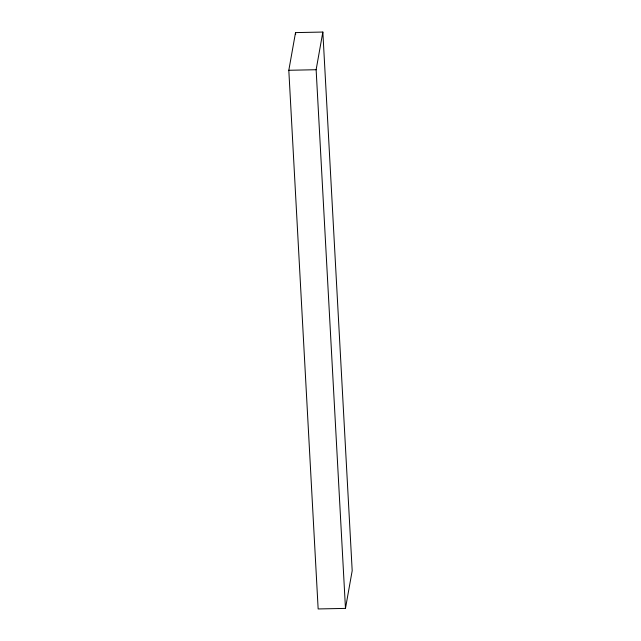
<?xml version="1.0" encoding="UTF-8"?>
<svg xmlns="http://www.w3.org/2000/svg" width="641" height="641" viewBox="0 0 641 641"><rect width="100%" height="100%" fill="white"/><g stroke="black" fill="none" stroke-linecap="round" stroke-linejoin="round"><path stroke-width="0.96" d="M288.811 70.278L295.525 32.603L322.848 32.05L352.189 570.722L345.475 608.397L318.152 608.95L288.811 70.278L316.133 69.725L322.848 32.05M316.133 69.725L345.475 608.397M295.525 32.603L295.629 34.598"/></g></svg>
